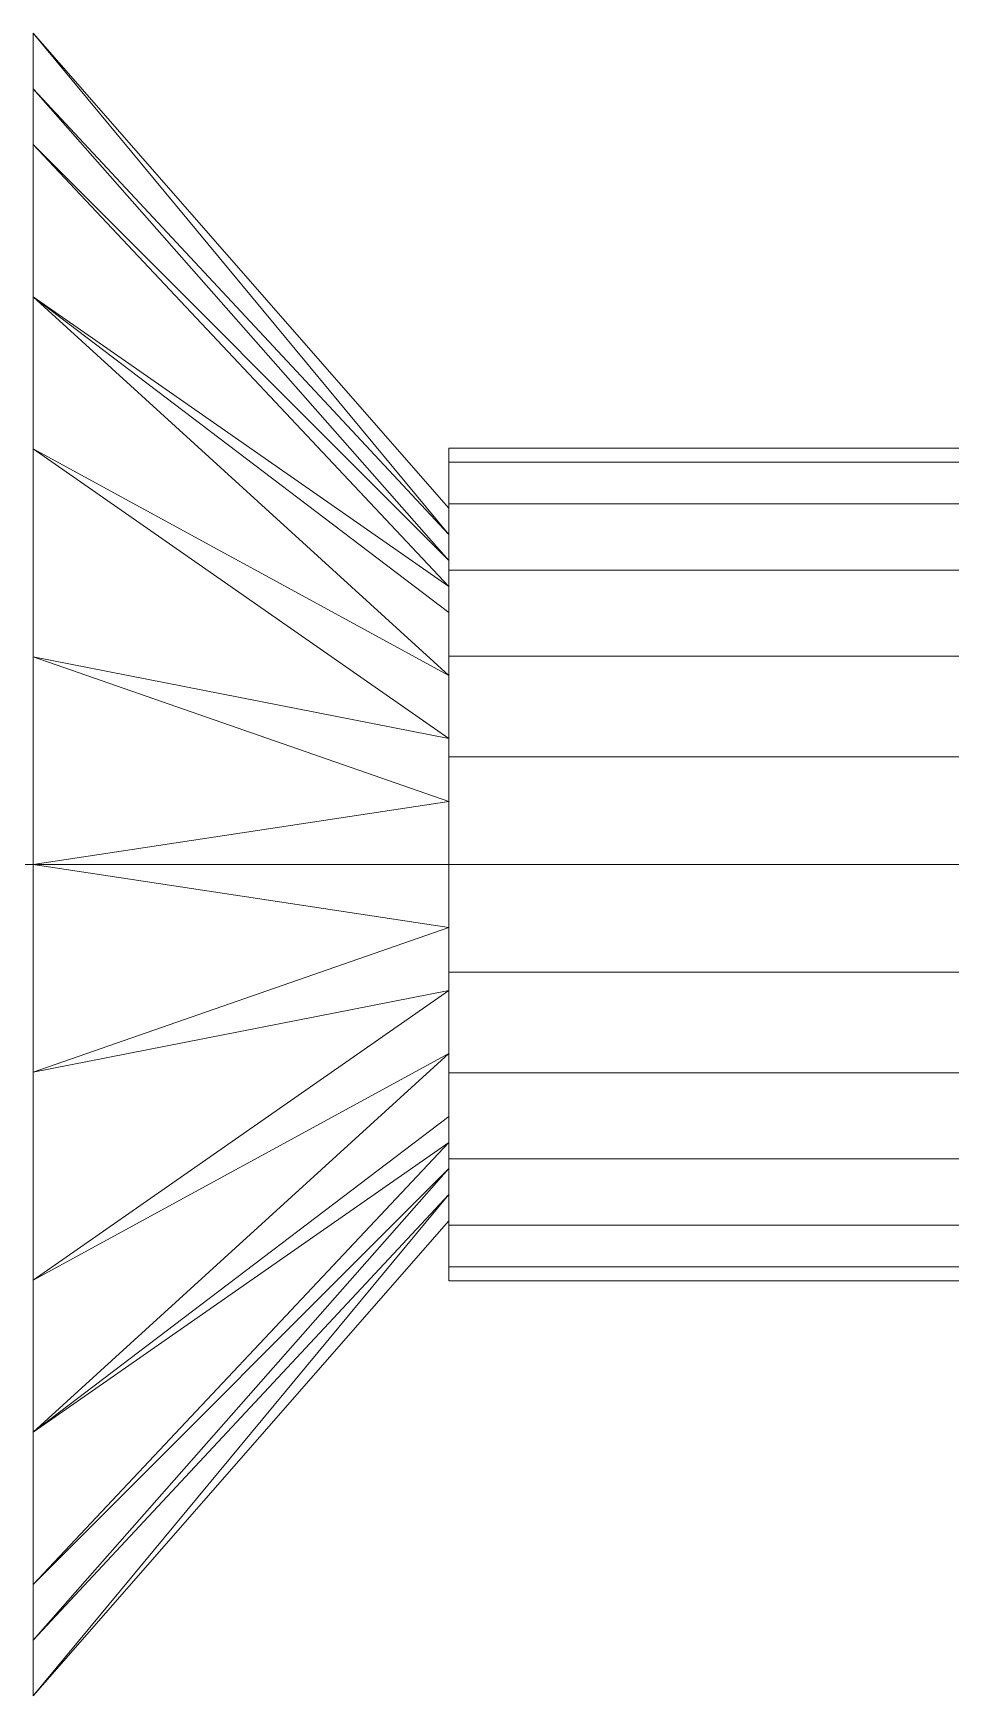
# Model space of a CAD drawing. Header units: inches. Extents: x -3325 to -59, y 5 to 733.
# Drawn here: x -3066.005 to -3064.556, y 226.43 to 229.055 of the extents above; entities that cross this region are included whole.
import ezdxf

# ---------------------------------------------------------------- set-up
doc = ezdxf.new("R2010")
doc.units = ezdxf.units.IN
doc.header["$MEASUREMENT"] = 0
doc.layers.add('P-PIPE', color=10, linetype='Continuous', lineweight=9)

# ---------------------------------------------------------------- blocks, each defined once
blk = doc.blocks.new('Transition - Generic - Plumbing-CW-1127470-06 - Fifth Level')
at = {"layer": 'P-PIPE'}
mesh = blk.add_polyface(dxfattribs=at)
corners = [(0, -1.3125), (0, -1.1367, 0.6562), (0, -0.6562, 1.1367), (0, 0, 1.3125), (0, 0.6562, 1.1367), (0, 1.1367, 0.6562), (0, 1.3125), (0, 1.1367, -0.6562), (0, 0.6562, -1.1367), (0, 0, -1.3125), (0, -0.6562, -1.1367), (0, -1.1367, -0.6562)]
mesh.append_faces([[corners[k] for k in face] for face in [(0, 10, 11)]], dxfattribs={"vtx0": -1})
mesh.append_faces([[corners[k] for k in face] for face in [(0, 5, 9, 10)]], dxfattribs={"vtx0": -1, "vtx1": -1, "vtx3": -1})
mesh.append_faces([[corners[k] for k in face] for face in [(5, 7, 8, 9)]], dxfattribs={"vtx0": -1, "vtx3": -1})
mesh.append_faces([[corners[k] for k in face] for face in [(5, 6, 7)]], dxfattribs={"vtx2": -1})
mesh.append_faces([[corners[k] for k in face] for face in [(3, 4, 5, 0)]], dxfattribs={"vtx2": -1, "vtx3": -1})
mesh.append_faces([[corners[k] for k in face] for face in [(0, 1, 2, 3)]], dxfattribs={"vtx3": -1})
mesh = blk.add_polyface(dxfattribs=at)
corners = [(0, -1.3125), (0, -1.1367, -0.6562), (0, -0.6562, -1.1367), (0, 0, -1.3125), (0, 0.6562, -1.1367), (0, 1.1367, -0.6562), (0, 1.3125), (0.6562, 0.5625), (0.6562, 0.3977, -0.3977), (0.6562, 0, -0.5625), (0.6562, -0.3977, -0.3977), (0.6562, -0.5625), (0.6562, 0.4801, -0.1989), (0.6562, 0.1989, -0.4801), (0.6562, -0.1989, -0.4801), (0.6562, -0.4801, -0.1989), (0, 0.3281, -1.2246), (0.6562, 0.0994, -0.5213), (0.6562, 0.4389, -0.2983), (0, 1.2246, -0.3281), (0.6562, 0.5213, -0.0994), (0, -0.3281, -1.2246), (0.6562, -0.2983, -0.4389), (0, -1.2246, -0.3281), (0.6562, -0.5213, -0.0994), (0.6562, -0.4389, -0.2983), (0.6562, 0.2983, -0.4389), (0.6562, -0.0994, -0.5213), (0, -0.8965, -0.8965), (0, 0.8965, -0.8965)]
mesh.append_faces([[corners[k] for k in face] for face in [(0, 24, 11)]], dxfattribs={"vtx0": -1})
mesh.append_faces([[corners[k] for k in face] for face in [(27, 3, 9), (28, 25, 1), (3, 27, 21), (25, 28, 10), (4, 13, 16), (29, 26, 4), (26, 29, 8), (5, 18, 29), (6, 20, 19), (1, 15, 23), (2, 22, 28)]], dxfattribs={"vtx0": -1, "vtx1": -1})
mesh.append_faces([[corners[k] for k in face] for face in [(5, 12, 18), (2, 14, 22), (3, 17, 9), (12, 5, 19), (19, 20, 12), (23, 15, 24), (24, 0, 23), (16, 13, 17), (14, 2, 21)]], dxfattribs={"vtx0": -1, "vtx2": -1})
mesh.append_faces([[corners[k] for k in face] for face in [(7, 20, 6)]], dxfattribs={"vtx1": -1})
mesh.append_faces([[corners[k] for k in face] for face in [(18, 8, 29), (3, 16, 17), (22, 10, 28), (25, 15, 1), (26, 13, 4), (27, 14, 21)]], dxfattribs={"vtx1": -1, "vtx2": -1})
mesh = blk.add_polyface(dxfattribs=at)
corners = [(0, 1.3125), (0, 1.1367, 0.6562), (0, 0.6562, 1.1367), (0, 0, 1.3125), (0, -0.6562, 1.1367), (0, -1.1367, 0.6562), (0, -1.3125), (0.6562, -0.5625), (0.6562, -0.3977, 0.3977), (0.6562, 0, 0.5625), (0.6562, 0.3977, 0.3977), (0.6562, 0.5625), (0.6562, -0.4801, 0.1989), (0.6562, -0.1989, 0.4801), (0.6562, 0.1989, 0.4801), (0.6562, 0.4801, 0.1989), (0, -0.3281, 1.2246), (0.6562, -0.0994, 0.5213), (0.6562, -0.4389, 0.2983), (0, -1.2246, 0.3281), (0.6562, -0.5213, 0.0994), (0, 0.3281, 1.2246), (0.6562, 0.2983, 0.4389), (0, 1.2246, 0.3281), (0.6562, 0.5213, 0.0994), (0.6562, 0.4389, 0.2983), (0.6562, -0.2983, 0.4389), (0.6562, 0.0994, 0.5213), (0, 0.8965, 0.8965), (0, -0.8965, 0.8965)]
mesh.append_faces([[corners[k] for k in face] for face in [(0, 24, 11)]], dxfattribs={"vtx0": -1})
mesh.append_faces([[corners[k] for k in face] for face in [(27, 3, 9), (28, 25, 1), (3, 27, 21), (25, 28, 10), (4, 13, 16), (29, 26, 4), (26, 29, 8), (5, 18, 29), (6, 20, 19), (1, 15, 23), (2, 22, 28)]], dxfattribs={"vtx0": -1, "vtx1": -1})
mesh.append_faces([[corners[k] for k in face] for face in [(5, 12, 18), (2, 14, 22), (3, 17, 9), (12, 5, 19), (19, 20, 12), (23, 15, 24), (24, 0, 23), (16, 13, 17), (14, 2, 21)]], dxfattribs={"vtx0": -1, "vtx2": -1})
mesh.append_faces([[corners[k] for k in face] for face in [(7, 20, 6)]], dxfattribs={"vtx1": -1})
mesh.append_faces([[corners[k] for k in face] for face in [(18, 8, 29), (3, 16, 17), (22, 10, 28), (25, 15, 1), (26, 13, 4), (27, 14, 21)]], dxfattribs={"vtx1": -1, "vtx2": -1})
mesh = blk.add_polyface(dxfattribs=at)
corners = [(0.6562, -0.5625), (0.6562, -0.3977, -0.3977), (0.6562, 0, -0.5625), (0.6562, 0.3977, -0.3977), (0.6562, 0.5625), (0.6562, 0.3977, 0.3977), (0.6562, 0, 0.5625), (0.6562, -0.3977, 0.3977)]
mesh.append_faces([[corners[k] for k in face] for face in [(2, 4, 7, 1)]], dxfattribs={"vtx0": -1, "vtx1": -1, "vtx2": -1})
mesh.append_faces([[corners[k] for k in face] for face in [(3, 4, 2)]], dxfattribs={"vtx1": -1})
mesh.append_faces([[corners[k] for k in face] for face in [(5, 6, 7, 4), (7, 0, 1)]], dxfattribs={"vtx2": -1})

msp = doc.modelspace()

# ---------------------------------------------------------------- linework, layer by layer
at = {"layer": 'P-PIPE', "color": 1}
for p, q in [((-3066.0051, 227.7428, 1076), (-3068.9972, 227.7428, 1076)), ((-3066.0051, 227.7428, 1076), (-3065.3488, 227.7428, 1076)), ((-3063.33, 227.7428, 1076), (-3065.3488, 227.7428, 1076)), ((-3063.33, 227.7428, 1076), (-3065.3488, 227.7428, 1076))]:
    msp.add_line(p, q, dxfattribs=at)

# ---------------------------------------------------------------- block references
msp.add_blockref('Transition - Generic - Plumbing-CW-1127470-06 - Fifth Level', (-3066.0051, 227.7428, 1076), dxfattribs=at)

# ---------------------------------------------------------------- meshes
mesh = msp.add_polyface(dxfattribs=at)
corners = [(-3065.3489, 228.4003, 1076), (-3065.3489, 228.3779, 1075.8299), (-3065.3489, 228.3122, 1075.6713), (-3065.3489, 228.2077, 1075.5351), (-3065.3489, 228.0715, 1075.4306), (-3065.3489, 227.913, 1075.3649), (-3065.3489, 227.7428, 1075.3425), (-3065.3489, 227.5726, 1075.3649), (-3065.3489, 227.4141, 1075.4306), (-3065.3489, 227.2779, 1075.5351), (-3065.3489, 227.1734, 1075.6713), (-3065.3489, 227.1077, 1075.8299), (-3065.3489, 227.0853, 1076), (-3065.3489, 227.1077, 1076.1702), (-3065.3489, 227.1734, 1076.3287), (-3065.3489, 227.2779, 1076.465), (-3065.3489, 227.4141, 1076.5694), (-3065.3489, 227.5726, 1076.6351), (-3065.3489, 227.7428, 1076.6575), (-3065.3489, 227.913, 1076.6351), (-3065.3489, 228.0715, 1076.5694), (-3065.3489, 228.2077, 1076.465), (-3065.3489, 228.3122, 1076.3287), (-3065.3489, 228.3779, 1076.1702)]
mesh.append_faces([[corners[k] for k in face] for face in [(7, 4, 5, 6), (0, 22, 23), (11, 9, 10), (14, 11, 12, 13)]], dxfattribs={"vtx0": -1, "color": 1})
mesh.append_faces([[corners[k] for k in face] for face in [(9, 21, 3, 8)]], dxfattribs={"vtx0": -1, "vtx1": -1, "vtx2": -1, "color": 1})
mesh.append_faces([[corners[k] for k in face] for face in [(14, 21, 9, 11)]], dxfattribs={"vtx0": -1, "vtx1": -1, "vtx2": -1, "vtx3": -1, "color": 1})
mesh.append_faces([[corners[k] for k in face] for face in [(22, 2, 3, 21), (8, 3, 4, 7)]], dxfattribs={"vtx0": -1, "vtx2": -1, "color": 1})
mesh.append_faces([[corners[k] for k in face] for face in [(20, 21, 16, 19)]], dxfattribs={"vtx1": -1, "vtx2": -1, "color": 1})
mesh.append_faces([[corners[k] for k in face] for face in [(17, 18, 19, 16)]], dxfattribs={"vtx2": -1, "color": 1})
mesh.append_faces([[corners[k] for k in face] for face in [(0, 1, 2, 22), (14, 15, 16, 21)]], dxfattribs={"vtx2": -1, "vtx3": -1, "color": 1})
mesh = msp.add_polyface(dxfattribs=at)
corners = [(-3063.33, 227.7428, 1076.6575), (-3063.33, 227.913, 1076.6351), (-3063.33, 228.0715, 1076.5694), (-3063.33, 228.2077, 1076.465), (-3063.33, 228.3122, 1076.3287), (-3063.33, 228.3779, 1076.1702), (-3063.33, 228.4003, 1076), (-3065.3489, 228.4003, 1076), (-3065.3489, 228.3779, 1076.1702), (-3065.3489, 228.3122, 1076.3287), (-3065.3489, 228.2077, 1076.465), (-3065.3489, 228.0715, 1076.5694), (-3065.3489, 227.913, 1076.6351), (-3065.3489, 227.7428, 1076.6575)]
mesh.append_faces([[corners[k] for k in face] for face in [(5, 8, 9, 4)]], dxfattribs={"vtx0": -1, "vtx2": -1, "color": 1})
mesh.append_faces([[corners[k] for k in face] for face in [(3, 4, 9, 10), (11, 12, 1, 2), (2, 3, 10, 11)]], dxfattribs={"vtx1": -1, "vtx3": -1, "color": 1})
mesh.append_faces([[corners[k] for k in face] for face in [(6, 7, 8, 5)]], dxfattribs={"vtx2": -1, "color": 1})
mesh.append_faces([[corners[k] for k in face] for face in [(12, 13, 0, 1)]], dxfattribs={"vtx3": -1, "color": 1})
mesh = msp.add_polyface(dxfattribs=at)
corners = [(-3063.33, 228.4003, 1076), (-3063.33, 228.3779, 1075.8299), (-3063.33, 228.3122, 1075.6713), (-3063.33, 228.2077, 1075.5351), (-3063.33, 228.0715, 1075.4306), (-3063.33, 227.913, 1075.3649), (-3063.33, 227.7428, 1075.3425), (-3065.3489, 227.7428, 1075.3425), (-3065.3489, 227.913, 1075.3649), (-3065.3489, 228.0715, 1075.4306), (-3065.3489, 228.2077, 1075.5351), (-3065.3489, 228.3122, 1075.6713), (-3065.3489, 228.3779, 1075.8299), (-3065.3489, 228.4003, 1076)]
mesh.append_faces([[corners[k] for k in face] for face in [(7, 8, 5, 6)]], dxfattribs={"vtx1": -1, "color": 1})
mesh.append_faces([[corners[k] for k in face] for face in [(8, 9, 4, 5), (3, 4, 9, 10), (11, 12, 1, 2), (2, 3, 10, 11)]], dxfattribs={"vtx1": -1, "vtx3": -1, "color": 1})
mesh.append_faces([[corners[k] for k in face] for face in [(12, 13, 0, 1)]], dxfattribs={"vtx3": -1, "color": 1})
mesh = msp.add_polyface(dxfattribs=at)
corners = [(-3063.33, 227.0853, 1076), (-3063.33, 227.1077, 1076.1702), (-3063.33, 227.1734, 1076.3287), (-3063.33, 227.2779, 1076.465), (-3063.33, 227.4141, 1076.5694), (-3063.33, 227.5726, 1076.6351), (-3063.33, 227.7428, 1076.6575), (-3065.3489, 227.7428, 1076.6575), (-3065.3489, 227.5726, 1076.6351), (-3065.3489, 227.4141, 1076.5694), (-3065.3489, 227.2779, 1076.465), (-3065.3489, 227.1734, 1076.3287), (-3065.3489, 227.1077, 1076.1702), (-3065.3489, 227.0853, 1076)]
mesh.append_faces([[corners[k] for k in face] for face in [(7, 8, 5, 6)]], dxfattribs={"vtx1": -1, "color": 1})
mesh.append_faces([[corners[k] for k in face] for face in [(8, 9, 4, 5), (3, 4, 9, 10), (11, 12, 1, 2), (2, 3, 10, 11)]], dxfattribs={"vtx1": -1, "vtx3": -1, "color": 1})
mesh.append_faces([[corners[k] for k in face] for face in [(12, 13, 0, 1)]], dxfattribs={"vtx3": -1, "color": 1})
mesh = msp.add_polyface(dxfattribs=at)
corners = [(-3063.33, 227.7428, 1075.3425), (-3063.33, 227.5726, 1075.3649), (-3063.33, 227.4141, 1075.4306), (-3063.33, 227.2779, 1075.5351), (-3063.33, 227.1734, 1075.6713), (-3063.33, 227.1077, 1075.8299), (-3063.33, 227.0853, 1076), (-3065.3489, 227.0853, 1076), (-3065.3489, 227.1077, 1075.8299), (-3065.3489, 227.1734, 1075.6713), (-3065.3489, 227.2779, 1075.5351), (-3065.3489, 227.4141, 1075.4306), (-3065.3489, 227.5726, 1075.3649), (-3065.3489, 227.7428, 1075.3425)]
mesh.append_faces([[corners[k] for k in face] for face in [(7, 8, 5, 6)]], dxfattribs={"vtx1": -1, "color": 1})
mesh.append_faces([[corners[k] for k in face] for face in [(8, 9, 4, 5), (3, 4, 9, 10), (11, 12, 1, 2), (2, 3, 10, 11)]], dxfattribs={"vtx1": -1, "vtx3": -1, "color": 1})
mesh.append_faces([[corners[k] for k in face] for face in [(12, 13, 0, 1)]], dxfattribs={"vtx3": -1, "color": 1})

doc.saveas('drawing.dxf')
